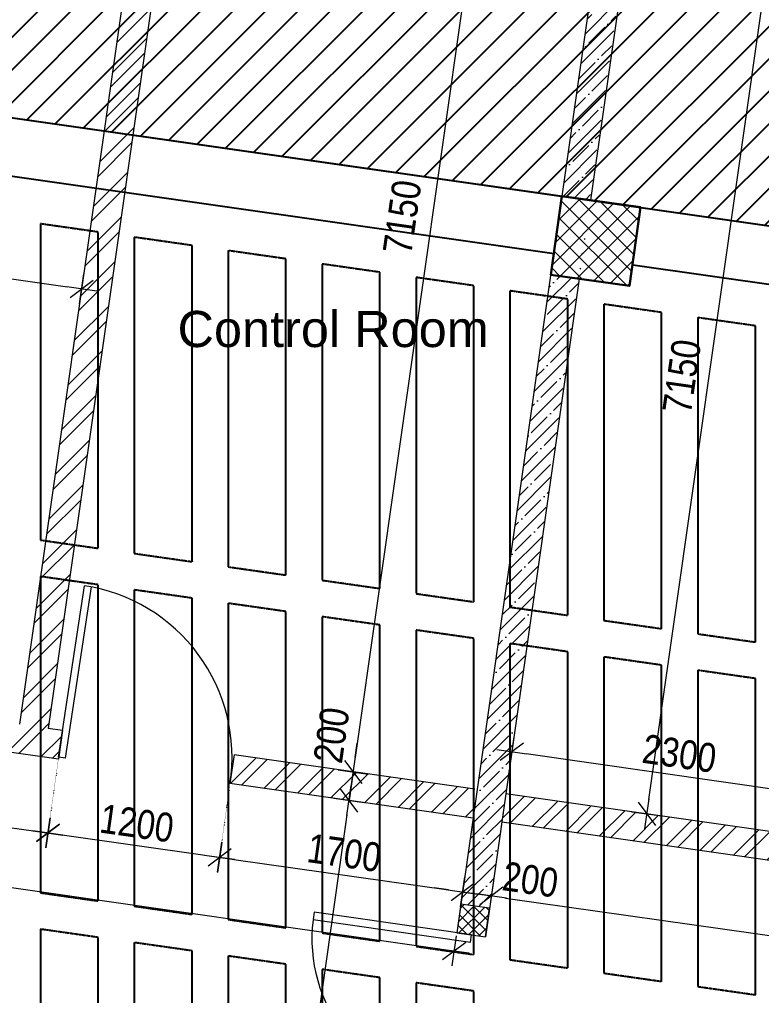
# Model space of a CAD drawing. Header units: inches. Extents: x 676944 to 1044153, y 326920 to 502369.
# Drawn here: x 740543 to 745678, y 386552 to 393308 of the extents above; entities that cross this region are included whole.
import ezdxf

# ---------------------------------------------------------------- set-up
doc = ezdxf.new("R2010")
doc.units = ezdxf.units.IN
doc.header["$MEASUREMENT"] = 0
doc.linetypes.add('DOT2', pattern=[3.175, 0, -3.175])
doc.linetypes.add('HIDDEN', pattern=[9.525, 6.35, -3.175])
doc.layers.add('A-DIMENSION', color=7, linetype='Continuous', lineweight=9)
for name, color, linetype in [('S-BEAM', 2, 'Continuous'), ('S-COL-1', 7, 'Continuous'), ('S-HAT', 45, 'Continuous'), ('S-RIBS', 43, 'HIDDEN')]:
    doc.layers.add(name, color=color, linetype=linetype)
doc.styles.add('ARIAL', font='ARIALN.TTF')
doc.styles.get("Standard").update_dxf_attribs({"font": 'arial.ttf'})
doc.styles.add('style1', font='arial.ttf')
doc.dimstyles.get("Standard").update_dxf_attribs({"dimtxt": 0.18, "dimasz": 0.18, "dimexe": 0.18, "dimexo": 0.0625, "dimgap": 0.09, "dimtad": 0, "dimtih": 1, "dimtoh": 1, "dimdec": 4, "dimzin": 0, "dimdsep": 46, "dimtxsty": 'Standard', "dimcen": 0.09, "dimadec": 0, "dimazin": 0, "dimtfac": 1, "dimtdec": 4, "dimtofl": 0, "dimtmove": 0, "dimatfit": 3, "dimfxl": 1, "dimtolj": 1, "dimtzin": 0, "dimarcsym": 0})

# ---------------------------------------------------------------- blocks, each defined once
blk = doc.blocks.new('R')
at = {"color": 4, "lineweight": 13}
blk.add_line((-0.707, -0.707), (0.707, 0.707), dxfattribs=at)
for p, q in [((0, -1.05), (0, 1.05)), ((-1.05, 0), (1.05, 0))]:
    blk.add_line(p, q)
blk = doc.blocks.new('*D459')
at = {"layer": 'A-DIMENSION', "color": 254, "linetype": 'DOT2', "lineweight": 13, "transparency": 16777216}
for p, q in [((554945, 227624.4), (554831.4, 227640.6)), ((553934.8, 220546.2), (553821.2, 220562.4))]:
    blk.add_line(p, q, dxfattribs=at)
at = {"layer": 'A-DIMENSION', "color": 254, "transparency": 16777216}
blk.add_line((553909.5, 220650.8), (554891.5, 227531), dxfattribs=at)
at = {"layer": 'Defpoints', "color": 0, "transparency": 16777216}
for p in [(554905.6, 227630), (555044, 227610.3), (554033.8, 220532.1)]:
    blk.add_point(p, dxfattribs=at)
at = {"layer": 'A-DIMENSION', "color": 254, "transparency": 16777216, "xscale": 100, "yscale": 100, "zscale": 100}
for p, rotation in [((554905.6, 227630), 81.87733040133662), ((553895.4, 220551.8), 261.8773304013366)]:
    blk.add_blockref('R', p, dxfattribs=dict(at, rotation=rotation))
at = {"layer": 'A-DIMENSION', "color": 254, "transparency": 16777216, "insert": (554139.3, 223579.5), "char_height": 200, "attachment_point": 5, "rotation": 81.87733, "style": 'ARIAL'}
blk.add_mtext('\\A1;7150', dxfattribs=at)
blk = doc.blocks.new('*D419')
at = {"layer": 'A-DIMENSION', "color": 254, "linetype": 'DOT2', "lineweight": 13, "transparency": 16777216}
for p, q in [((548253.8, 221256), (548156.5, 220569.5)), ((549837.7, 221030), (549740.7, 220345))]:
    blk.add_line(p, q, dxfattribs=at)
at = {"layer": 'A-DIMENSION', "color": 254, "transparency": 16777216}
blk.add_line((548266, 220629.7), (549652.2, 220433.3), dxfattribs=at)
at = {"layer": 'Defpoints', "color": 0, "transparency": 16777216}
for p in [(548267.8, 221355), (549851.8, 221129), (549751.2, 220419.3)]:
    blk.add_point(p, dxfattribs=at)
at = {"layer": 'A-DIMENSION', "color": 254, "transparency": 16777216, "xscale": 100, "yscale": 100, "zscale": 100}
for p, rotation in [((548167, 220643.8), 171.9342278825543), ((549751.2, 220419.3), 351.9342278825543)]:
    blk.add_blockref('R', p, dxfattribs=dict(at, rotation=rotation))
at = {"layer": 'A-DIMENSION', "color": 254, "transparency": 16777216, "insert": (548570.7, 220742.9), "char_height": 200, "attachment_point": 5, "rotation": 351.93423, "style": 'ARIAL'}
blk.add_mtext('\\A1;1600', dxfattribs=at)
blk = doc.blocks.new('*D420')
at = {"layer": 'A-DIMENSION', "color": 254, "linetype": 'DOT2', "lineweight": 13, "transparency": 16777216}
for p, q in [((549837.7, 221030), (549740.7, 220345)), ((551025.7, 220860.4), (550928.8, 220176.7))]:
    blk.add_line(p, q, dxfattribs=at)
at = {"layer": 'A-DIMENSION', "color": 254, "transparency": 16777216}
blk.add_line((549850.2, 220405.3), (550840.3, 220264.9), dxfattribs=at)
at = {"layer": 'Defpoints', "color": 0, "transparency": 16777216}
for p in [(549851.8, 221129), (551039.7, 220959.4), (550939.3, 220250.9)]:
    blk.add_point(p, dxfattribs=at)
at = {"layer": 'A-DIMENSION', "color": 254, "transparency": 16777216, "xscale": 100, "yscale": 100, "zscale": 100}
for p, rotation in [((549751.2, 220419.3), 171.9342278825543), ((550939.3, 220250.9), 351.9342278825543)]:
    blk.add_blockref('R', p, dxfattribs=dict(at, rotation=rotation))
at = {"layer": 'A-DIMENSION', "color": 254, "transparency": 16777216, "insert": (550366.6, 220485.7), "char_height": 200, "attachment_point": 5, "rotation": 351.93423, "style": 'ARIAL'}
blk.add_mtext('\\A1;1200', dxfattribs=at)
blk = doc.blocks.new('*D509')
at = {"layer": 'A-DIMENSION', "color": 254, "linetype": 'DOT2', "lineweight": 13, "transparency": 16777216}
for p, q in [((552934.8, 220789.9), (552972.5, 221054.4)), ((555211.7, 220465), (555249.5, 220729.4))]:
    blk.add_line(p, q, dxfattribs=at)
at = {"layer": 'A-DIMENSION', "color": 254, "transparency": 16777216}
blk.add_line((555139.9, 220669.3), (553060.9, 220966), dxfattribs=at)
at = {"layer": 'Defpoints', "color": 0, "transparency": 16777216}
for p in [(552961.9, 220980.2), (552920.6, 220690.9), (555197.6, 220366)]:
    blk.add_point(p, dxfattribs=at)
at = {"layer": 'A-DIMENSION', "color": 254, "transparency": 16777216, "xscale": 100, "yscale": 100, "zscale": 100}
for p, rotation in [((552961.9, 220980.2), 171.8773450430515), ((555238.9, 220655.2), 351.8773450430515)]:
    blk.add_blockref('R', p, dxfattribs=dict(at, rotation=rotation))
at = {"layer": 'A-DIMENSION', "color": 254, "transparency": 16777216, "insert": (554121.9, 220968.3), "char_height": 200, "attachment_point": 5, "rotation": 351.87735, "style": 'ARIAL'}
blk.add_mtext('\\A1;2300', dxfattribs=at)
blk = doc.blocks.new('*D411')
at = {"layer": 'A-DIMENSION', "color": 254, "linetype": 'DOT2', "lineweight": 13, "transparency": 16777216}
for p, q in [((547397, 224454.7), (547400.6, 224479.4)), ((549970.4, 224083.5), (549995.7, 224260.5))]:
    blk.add_line(p, q, dxfattribs=at)
at = {"layer": 'A-DIMENSION', "color": 254, "transparency": 16777216}
blk.add_line((547510.2, 224539.5), (549886.1, 224200.4), dxfattribs=at)
at = {"layer": 'Defpoints', "color": 0, "transparency": 16777216}
for p in [(547411.2, 224553.6), (549985.1, 224186.3), (549956.3, 223984.5)]:
    blk.add_point(p, dxfattribs=at)
at = {"layer": 'A-DIMENSION', "color": 254, "transparency": 16777216, "xscale": 100, "yscale": 100, "zscale": 100}
for p, rotation in [((547411.2, 224553.6), 171.877089414629), ((549985.1, 224186.3), 351.877089414629)]:
    blk.add_blockref('R', p, dxfattribs=dict(at, rotation=rotation))
at = {"layer": 'A-DIMENSION', "color": 254, "transparency": 16777216, "insert": (548719.6, 224520.5), "char_height": 200, "attachment_point": 5, "rotation": 351.87709, "style": 'ARIAL'}
blk.add_mtext('\\A1;2600', dxfattribs=at)
blk = doc.blocks.new('*D546')
at = {"layer": 'A-DIMENSION', "color": 254, "linetype": 'DOT2', "lineweight": 13, "transparency": 16777216}
for p, q in [((551025.7, 220860.4), (550928.6, 220175.5)), ((552708.6, 220620.2), (552611.8, 219936.9))]:
    blk.add_line(p, q, dxfattribs=at)
at = {"layer": 'A-DIMENSION', "color": 254, "transparency": 16777216}
blk.add_line((551038.2, 220235.7), (552523.3, 220025.2), dxfattribs=at)
at = {"layer": 'Defpoints', "color": 0, "transparency": 16777216}
for p in [(551039.7, 220959.4), (552722.7, 220719.2), (552622.3, 220011.2)]:
    blk.add_point(p, dxfattribs=at)
at = {"layer": 'A-DIMENSION', "color": 254, "transparency": 16777216, "xscale": 100, "yscale": 100, "zscale": 100}
for p, rotation in [((550939.2, 220249.7), 171.9342278825543), ((552622.3, 220011.2), 351.9342278825543)]:
    blk.add_blockref('R', p, dxfattribs=dict(at, rotation=rotation))
at = {"layer": 'A-DIMENSION', "color": 254, "transparency": 16777216, "insert": (551802.1, 220281.1), "char_height": 200, "attachment_point": 5, "rotation": 351.93423, "style": 'ARIAL'}
blk.add_mtext('\\A1;1700', dxfattribs=at)
blk = doc.blocks.new('*D410')
at = {"layer": 'A-DIMENSION', "color": 254, "linetype": 'DOT2', "lineweight": 13, "transparency": 16777216}
for p, q in [((552708.6, 220620.2), (552611.8, 219936.9)), ((552906.6, 220591.9), (552809.8, 219908.9))]:
    blk.add_line(p, q, dxfattribs=at)
at = {"layer": 'A-DIMENSION', "color": 254, "transparency": 16777216}
for p, q in [((552523.3, 220025.2), (552424.3, 220039.3)), ((552622.3, 220011.2), (552820.4, 219983.1)), ((552919.4, 219969.1), (553018.4, 219955.1))]:
    blk.add_line(p, q, dxfattribs=at)
at = {"layer": 'Defpoints', "color": 0, "transparency": 16777216}
for p in [(552722.7, 220719.2), (552920.7, 220691), (552820.4, 219983.1)]:
    blk.add_point(p, dxfattribs=at)
at = {"layer": 'A-DIMENSION', "color": 254, "transparency": 16777216, "xscale": 100, "yscale": 100, "zscale": 100}
for p, rotation in [((552622.3, 220011.2), 351.9342278825543), ((552820.4, 219983.1), 171.9342278825543)]:
    blk.add_blockref('R', p, dxfattribs=dict(at, rotation=rotation))
at = {"layer": 'A-DIMENSION', "color": 254, "transparency": 16777216, "insert": (553090.4, 220095.6), "char_height": 200, "attachment_point": 5, "rotation": 351.93423, "style": 'ARIAL'}
blk.add_mtext('\\A1;200', dxfattribs=at)
blk = doc.blocks.new('*D409')
at = {"layer": 'A-DIMENSION', "color": 254, "linetype": 'DOT2', "lineweight": 13, "transparency": 16777216}
for p, q in [((552906.6, 220591.9), (552809.8, 219908.9)), ((558567, 219265.6), (558564.1, 219244.9))]:
    blk.add_line(p, q, dxfattribs=at)
at = {"layer": 'A-DIMENSION', "color": 254, "transparency": 16777216}
blk.add_line((552919.4, 219969.1), (558454.5, 219184.7), dxfattribs=at)
at = {"layer": 'Defpoints', "color": 0, "transparency": 16777216}
for p in [(552920.7, 220691), (558552.9, 219166.6), (558553.5, 219170.7)]:
    blk.add_point(p, dxfattribs=at)
at = {"layer": 'A-DIMENSION', "color": 254, "transparency": 16777216, "xscale": 100, "yscale": 100, "zscale": 100}
for p, rotation in [((552820.4, 219983.1), 171.9342278825543), ((558553.5, 219170.7), 351.9342278825543)]:
    blk.add_blockref('R', p, dxfattribs=dict(at, rotation=rotation))
at = {"layer": 'A-DIMENSION', "color": 254, "transparency": 16777216, "insert": (555708.3, 219727.5), "char_height": 200, "attachment_point": 5, "rotation": 351.93423, "style": 'ARIAL'}
blk.add_mtext('\\A1;5790', dxfattribs=at)
blk = doc.blocks.new('*D406')
at = {"layer": 'A-DIMENSION', "color": 254, "linetype": 'DOT2', "lineweight": 13, "transparency": 16777216}
for p, q in [((552805, 227929.8), (552799.4, 227930.6)), ((551902.8, 220836.2), (551789.2, 220852.4))]:
    blk.add_line(p, q, dxfattribs=at)
at = {"layer": 'A-DIMENSION', "color": 254, "transparency": 16777216}
blk.add_line((552859.5, 227821), (551877.5, 220940.8), dxfattribs=at)
at = {"layer": 'Defpoints', "color": 0, "transparency": 16777216}
for p in [(552904, 227915.7), (551863.4, 220841.9), (552001.8, 220822.1)]:
    blk.add_point(p, dxfattribs=at)
at = {"layer": 'A-DIMENSION', "color": 254, "transparency": 16777216, "xscale": 100, "yscale": 100, "zscale": 100}
for p, rotation in [((552873.6, 227920), 81.87732904779614), ((551863.4, 220841.9), 261.8773290477961)]:
    blk.add_blockref('R', p, dxfattribs=dict(at, rotation=rotation))
at = {"layer": 'A-DIMENSION', "color": 254, "transparency": 16777216, "insert": (552203.9, 224682.7), "char_height": 200, "attachment_point": 5, "rotation": 81.87733, "style": 'ARIAL'}
blk.add_mtext('\\A1;7150', dxfattribs=at)
blk = doc.blocks.new('*D403')
at = {"layer": 'A-DIMENSION', "color": 254, "transparency": 16777216}
for p, q in [((551877.5, 220940.8), (551891.7, 221039.8)), ((551863.4, 220841.9), (551835.2, 220643.9)), ((551821, 220544.9), (551806.9, 220445.9))]:
    blk.add_line(p, q, dxfattribs=at)
at = {"layer": 'A-DIMENSION', "color": 254, "linetype": 'DOT2', "lineweight": 13, "transparency": 16777216}
for p, q in [((551902.8, 220836.2), (551789.2, 220852.4)), ((551803.3, 220648.4), (551760.9, 220654.5))]:
    blk.add_line(p, q, dxfattribs=at)
at = {"layer": 'Defpoints', "color": 0, "transparency": 16777216}
for p in [(552001.8, 220822.1), (551835.2, 220643.9), (551902.3, 220634.3)]:
    blk.add_point(p, dxfattribs=at)
at = {"layer": 'A-DIMENSION', "color": 254, "transparency": 16777216, "xscale": 100, "yscale": 100, "zscale": 100}
for p, rotation in [((551863.4, 220841.9), 261.8773290477961), ((551835.2, 220643.9), 81.87732904779614)]:
    blk.add_blockref('R', p, dxfattribs=dict(at, rotation=rotation))
at = {"layer": 'A-DIMENSION', "color": 254, "transparency": 16777216, "insert": (551714.8, 221095.8), "char_height": 200, "attachment_point": 5, "rotation": 81.87733, "style": 'ARIAL'}
blk.add_mtext('\\A1;200', dxfattribs=at)
blk = doc.blocks.new('*D402')
at = {"layer": 'A-DIMENSION', "color": 254, "linetype": 'DOT2', "lineweight": 13, "transparency": 16777216}
for p, q in [((544206.6, 220856), (544187.6, 220723.2)), ((552571.8, 219662.1), (552552.8, 219529.3))]:
    blk.add_line(p, q, dxfattribs=at)
at = {"layer": 'A-DIMENSION', "color": 254, "transparency": 16777216}
blk.add_line((544297.2, 220783.3), (552464.4, 219617.7), dxfattribs=at)
at = {"layer": 'Defpoints', "color": 0, "transparency": 16777216}
for p in [(544220.7, 220955), (552585.9, 219761.1), (552563.4, 219603.5)]:
    blk.add_point(p, dxfattribs=at)
at = {"layer": 'A-DIMENSION', "color": 254, "transparency": 16777216, "xscale": 100, "yscale": 100, "zscale": 100}
for p, rotation in [((544198.2, 220797.5), 171.8773276732363), ((552563.4, 219603.5), 351.8773276732363)]:
    blk.add_blockref('R', p, dxfattribs=dict(at, rotation=rotation))
at = {"layer": 'A-DIMENSION', "color": 254, "transparency": 16777216, "insert": (548402.3, 220351.1), "char_height": 200, "attachment_point": 5, "rotation": 351.87733, "style": 'ARIAL'}
blk.add_mtext('\\A1;8450', dxfattribs=at)
blk = doc.blocks.new('*D401')
at = {"layer": 'A-DIMENSION', "color": 254, "linetype": 'DOT2', "lineweight": 13, "transparency": 16777216}
for p, q in [((551803.3, 220648.4), (551760.9, 220654.5)), ((551321.2, 216828.2), (551216.9, 216843.1))]:
    blk.add_line(p, q, dxfattribs=at)
at = {"layer": 'A-DIMENSION', "color": 254, "transparency": 16777216}
blk.add_line((551821, 220544.9), (551305.3, 216931.5), dxfattribs=at)
at = {"layer": 'Defpoints', "color": 0, "transparency": 16777216}
for p in [(551902.3, 220634.3), (551291.2, 216832.5), (551420.2, 216814.1)]:
    blk.add_point(p, dxfattribs=at)
at = {"layer": 'A-DIMENSION', "color": 254, "transparency": 16777216, "xscale": 100, "yscale": 100, "zscale": 100}
for p, rotation in [((551835.2, 220643.9), 81.87732904779614), ((551291.2, 216832.5), 261.8773290477961)]:
    blk.add_blockref('R', p, dxfattribs=dict(at, rotation=rotation))
at = {"layer": 'A-DIMENSION', "color": 254, "transparency": 16777216, "insert": (551412.6, 218759.7), "char_height": 200, "attachment_point": 5, "rotation": 81.87733, "style": 'ARIAL'}
blk.add_mtext('\\A1;3850', dxfattribs=at)
blk = doc.blocks.new('CEILING PLAN')
at = {"layer": 'S-HAT'}
h = blk.add_hatch(dxfattribs=at)
h.set_pattern_fill('ANSI31', color=254, scale=50, style=0)
h.set_pattern_definition([(45, (393264, 521461.99), (-112.2532, 112.2532), [])])
h.paths.add_polyline_path([(390318.4, 485183), (390298.1, 485040.4), (390318.4, 485183), (390195.1, 484461.1), (390318.4, 485183), (389288.2, 485329.9), (389175.4, 483607.6), (389224.7, 483595.9), (394316.7, 482869.2), (394316.8, 482870), (394960.3, 482778.2), (424089.7, 478620.1), (424089.8, 478620.4), (424287.8, 478592.1), (426168.6, 478323.6), (426168.6, 478323.7), (426812.1, 478231.9), (426812, 478231.3), (432655.7, 477397.3), (432655.7, 477397.9), (433200.2, 477320.2), (438160.8, 476611.6), (438179.9, 476909.7), (438279.7, 476903.3), (438456, 479650.9), (434841.3, 480166.8), (434826.9, 480066.2), (434480.4, 480115.7), (434494.8, 480216.3), (430881.4, 480732), (430867, 480631.5), (430520.6, 480681), (430534.9, 480781.5), (426921.5, 481297.2), (426907.2, 481196.8), (426560.7, 481246.2), (426575, 481346.6), (422961.6, 481862.4), (422947.3, 481762.1), (422600.8, 481811.5), (422615.2, 481911.8), (419001.9, 482427.5), (418987.6, 482327.2), (418641.1, 482376.6), (418655.4, 482477), (415042.1, 482992.7), (415027.8, 482892.4), (414681.3, 482941.8), (414695.6, 483042.1), (411082.3, 483557.8), (411068, 483457.6), (410721.6, 483507.1), (410735.9, 483607.3), (407122.6, 484123), (407108.3, 484023), (406761.8, 484072.4), (406776.1, 484172.4), (403162.7, 484688.2), (403148.5, 484588.4), (402802, 484637.8), (402816.2, 484737.6), (399202.8, 485253.3), (399188.6, 485153.8), (398842.1, 485203.3), (398856.3, 485302.8), (395243, 485818.5), (395228.8, 485719.2), (394882.3, 485768.7), (394896.5, 485868), (391300.8, 486330.6), (391286.6, 486231.6), (390890.7, 486288.2), (390904.8, 486387.2), (390471.6, 486373.3), (390384.5, 485646.3)])
at = {"layer": 'S-BEAM', "color": 254, "linetype": 'ByBlock'}
for p, q in [((389213.3, 483597.6), (438260.1, 476597.4)), ((426854.5, 477821.2), (432599.1, 477001.3)), ((433143.6, 476923.6), (438234.4, 476197))]:
    blk.add_line(p, q, dxfattribs=at)
at = {"layer": 'S-COL-1', "color": 254, "lineweight": 30}
blk.add_lwpolyline([(432575.2, 476853.8), (433119.7, 476776.1), (433197.4, 477320.6), (432652.9, 477398.3)], close=True, dxfattribs=at)
at = {"layer": 'S-HAT', "color": 254}
blk.add_lwpolyline([(394960.3, 482778.2), (424089.7, 478620.1), (424089.8, 478620.4), (424287.8, 478592.1), (426168.6, 478323.6), (426168.6, 478323.7), (426812.1, 478231.9), (426812, 478231.3), (432655.7, 477397.3), (432655.7, 477397.9), (433200.2, 477320.2), (438160.8, 476611.6), (438179.9, 476909.7), (438279.7, 476903.3), (438456, 479650.9)], dxfattribs=at)
at = {"layer": 'S-RIBS', "color": 254, "ltscale": 0.4}
for points in [[(429443, 477149.3), (429043, 477206.4), (429043, 475017.8), (429443, 474960.7)], [(430093, 477056.5), (429693, 477113.6), (429693, 474925), (430093, 474867.9)], [(430743, 476963.8), (430343, 477020.9), (430343, 474832.2), (430743, 474775.1)], [(431393, 476871), (430993, 476928.1), (430993, 474739.5), (431393, 474682.4)], [(432043, 476778.2), (431643, 476835.3), (431643, 474646.7), (432043, 474589.6)], [(432693, 476685.5), (432293, 476742.5), (432293, 474553.9), (432693, 474496.8)], [(433343, 476592.7), (432943, 476649.8), (432943, 474461.1), (433343, 474404.1)], [(433993, 476499.9), (433593, 476557), (433593, 474368.4), (433993, 474311.3)], [(429443, 474708.2), (429043, 474765.2), (429043, 472576.6), (429443, 472519.5)], [(430093, 474615.4), (429693, 474672.5), (429693, 472483.8), (430093, 472426.8)], [(430743, 474522.6), (430343, 474579.7), (430343, 472391.1), (430743, 472334)], [(431393, 474429.8), (430993, 474486.9), (430993, 472298.3), (431393, 472241.2)], [(432043, 474337.1), (431643, 474394.2), (431643, 472205.5), (432043, 472148.4)], [(432693, 474244.3), (432293, 474301.4), (432293, 472112.8), (432693, 472055.7)], [(433343, 474151.5), (432943, 474208.6), (432943, 472020), (433343, 471962.9)], [(433993, 474058.8), (433593, 474115.8), (433593, 471927.2), (433993, 471870.1)], [(429443, 472267), (429043, 472324.1), (429043, 470135.5), (429443, 470078.4)], [(430093, 472174.2), (429693, 472231.3), (429693, 470042.7), (430093, 469985.6)], [(430743, 472081.5), (430343, 472138.5), (430343, 469949.9), (430743, 469892.8)], [(431393, 471988.7), (430993, 472045.8), (430993, 469857.1), (431393, 469800.1)], [(432043, 471895.9), (431643, 471953), (431643, 469764.4), (432043, 469707.3)]]:
    blk.add_lwpolyline(points, close=True, dxfattribs=at)
blk = doc.blocks.new('SDFGBS')
at = {"layer": 'A-DIMENSION'}
h = blk.add_hatch(dxfattribs=at)
h.set_pattern_fill('ANSI32', color=254, scale=500)
h.set_pattern_definition([(45, (500265.86, -209134.59), (-132.58252, 132.58252), []), (45, (500354.24, -209134.59), (-132.58252, 132.58252), [])])
h.paths.add_polyline_path([(548239.6, 221157), (549823.5, 220931), (549851.8, 221129), (549752.8, 221143.1), (550763, 228221.3), (550565, 228249.5), (549554.8, 221171.4), (548267.8, 221355), (548267.8, 221355)])
h.paths.add_polyline_path([(546952.6, 221340.7), (547051.6, 221326.6), (547078.5, 221524.8), (546980.9, 221539.4)])
h = blk.add_hatch(dxfattribs=at)
h.set_pattern_fill('ANSI35', color=254, scale=500)
h.set_pattern_definition([(45, (552314.21, 217329.53), (-88.3883, 88.3883), []), (45, (552402.6, 217329.53), (-88.3883, 88.3883), [156.25, -31.25, 0, -31.25])])
edge = h.paths.add_edge_path(flags=17)
edge.add_line((553946.3, 227821), (553748.4, 227849.3))
edge.add_line((553748.4, 227849.3), (552636.7, 220060.7))
edge.add_line((552636.7, 220060.7), (552850.2, 220030.2))
edge.add_line((552850.2, 220030.2), (553946.3, 227821))
edge.add_line((553946.3, 227821), (553748.4, 227849.3))
h.paths.add_polyline_path([(553946.3, 227821), (553748.4, 227849.3), (552636.7, 220060.7), (552850.2, 220030.2)], flags=17)
h.paths.add_polyline_path([(552122.2, 216511.9), (552150.4, 216709.9), (548158.7, 217279.6), (548158.7, 217118.1), (548158.7, 217081.1), (548158.7, 206352.4), (548358.7, 206352.4), (548358.7, 217049)])
h.paths.add_polyline_path([(552440.3, 217325.1), (552242.3, 217353.3), (552206.9, 217105.8), (552404.9, 217077.6)])
h.paths.add_polyline_path([(548158.7, 205052.4), (548358.7, 205055.3), (548358.7, 205152.4), (548158.7, 205152.4)])
h = blk.add_hatch(dxfattribs=at)
h.set_pattern_fill('ANSI35', color=254, scale=500)
h.set_pattern_definition([(45, (500265.86, -209134.59), (-88.388348, 88.388348), []), (45, (500354.24, -209134.59), (-88.388348, 88.388348), [156.25, -31.25, 0, -31.25])])
edge = h.paths.add_edge_path()
edge.add_line((553930.9, 227769.1), (553732.9, 227797.4))
edge.add_line((553732.9, 227797.4), (552610.4, 219927))
edge.add_line((552610.4, 219927), (552807.5, 219899))
edge.add_line((552807.5, 219899), (553922.7, 227770.3))
edge.add_line((553922.7, 227770.3), (553735.7, 227797))
h.paths.add_polyline_path([(553429.3, 224254.8), (553231.3, 224283.1), (553309, 224827.6), (553507, 224799.3)], flags=17)
h = blk.add_hatch(dxfattribs=at)
h.set_pattern_fill('ANSI37', color=254, scale=750)
h.set_pattern_definition([(45, (500265.86, -209134.585), (-66.29126, 66.29126), []), (135, (500265.86, -209134.585), (-66.29126, -66.29126), [])])
h.paths.add_polyline_path([(553231.3, 224283.1), (553775.8, 224205.4), (553853.5, 224749.9), (553309, 224827.6)])
h = blk.add_hatch(dxfattribs=at)
h.set_pattern_fill('ANSI32', color=254, scale=500)
h.set_pattern_definition([(45, (500237.57, -209332.6), (-132.58252, 132.58252), []), (45, (500325.96, -209332.6), (-132.58252, 132.58252), [])])
h.paths.add_polyline_path([(552694.4, 220521.2), (552722.7, 220719.2), (551039.7, 220959.4), (551011.5, 220761.4)])
h.paths.add_polyline_path([(557573.5, 220027.1), (557545.3, 219829.1), (558488.1, 219695.5), (558501, 219895.7)])
h.paths.add_polyline_path([(554971.3, 220196.2), (554999.6, 220394.2), (552920.7, 220691), (552892.4, 220493)])
h = blk.add_hatch(dxfattribs=at)
h.set_pattern_fill('ANSI37,_O', color=254, scale=450)
h.set_pattern_definition([(45, (500265.856, -209134.585), (-39.7747564, 39.7747564), []), (135, (500265.856, -209134.585), (-39.7747564, -39.7747564), [])])
h.paths.add_polyline_path([(552807.6, 219899), (552609.6, 219927.1), (552581.4, 219729.1), (552779.4, 219701)])
at = {"layer": 'A-DIMENSION', "color": 254}
for p, q in [((550565, 228249.5), (549554.8, 221171.4)), ((550763, 228221.3), (549752.8, 221143.1)), ((553732.9, 227797.4), (552722.7, 220719.2)), ((553930.9, 227769.1), (553507, 224799.3)), ((553429.3, 224254.8), (552920.7, 220691)), ((549825.4, 220944.3), (550003.9, 222130.9)), ((549874.1, 220936.9), (550053.4, 222123.5)), ((549823.5, 220931), (548239.6, 221157)), ((549851.8, 221129), (549752.8, 221143.1)), ((549851.8, 221129), (549823.5, 220931)), ((549874.1, 220936.9), (549825.5, 220943.8)), ((551039.7, 220959.4), (551011.5, 220761.4)), ((552706.3, 220721.5), (551039.7, 220959.4)), ((552694.4, 220521.2), (551011.5, 220761.4)), ((552722.7, 220719.2), (552581.4, 219729.2)), ((552920.7, 220691), (552779.4, 219701)), ((555197.6, 220366), (552920.7, 220691)), ((555169.3, 220168), (552892.4, 220493)), ((552581.4, 219729.1), (552779.4, 219701)), ((552675.8, 219664.4), (552683, 219713.9))]:
    blk.add_line(p, q, dxfattribs=at)
for points in [[(553231.3, 224283.1), (553775.8, 224205.4), (553853.5, 224749.9), (553309, 224827.6)], [(552807.6, 219899), (552609.6, 219927.1), (552581.4, 219729.1), (552779.4, 219701), (552807.6, 219899)]]:
    blk.add_lwpolyline(points, close=True, dxfattribs=at)
blk.add_lwpolyline([(552633.4, 219720.9), (552682.9, 219713.9), (551594.2, 219870.6), (551587.2, 219821.1), (552675.8, 219664.4)], dxfattribs=at)
for centre, radius, start, end in [((549825.3, 220944.2), 1200.1, 351.24159, 81.40866), ((552646.2, 219686.3), 1067.7, 173.08036, 263.53625)]:
    blk.add_arc(centre, radius, start, end, dxfattribs=at)
at = {"layer": 'A-DIMENSION', "color": 254, "style": 'style1'}
blk.add_text('Control Room', height=250, dxfattribs=at).set_placement((550648.4, 223782.6))
at = {"layer": 'A-DIMENSION', "color": 254}
for base, p1, p2, angle, picture, middle, dimtype in [((551863.4, 220841.9), (552904, 227915.7), (552001.8, 220822.1), 81.87733, '*D406', (552203.9, 224682.7), 128), ((554905.6, 227630), (554033.8, 220532.1), (555044, 227610.3), 81.87733, '*D459', (554139.3, 223579.5), 161), ((549751.2, 220419.3), (548267.8, 221355), (549851.8, 221129), 171.93423, '*D419', (548570.7, 220742.9), 160), ((551835.2, 220643.9), (552001.8, 220822.1), (551902.3, 220634.3), 81.87733, '*D403', (551714.8, 221095.8), 128), ((552820.4, 219983.1), (552722.7, 220719.2), (552920.7, 220691), 171.93423, '*D410', (553090.4, 220095.6), 128)]:
    dim = blk.add_linear_dim(base=base, p1=p1, p2=p2, angle=angle, dimstyle='Standard', override={"dimscale": 100, "dimtxt": 2, "dimasz": 1, "dimexe": 0.75, "dimexo": 1, "dimgap": 0.5, "dimtad": 1, "dimtih": 0, "dimtoh": 0, "dimdec": 0, "dimzin": 3, "dimtxsty": 'ARIAL', "dimblk": 'R', "dimcen": 2.5, "dimdle": 1, "dimclrd": 254, "dimclre": 254, "dimclrt": 254, "dimadec": 2, "dimtdec": 0, "dimtix": 1, "dimtofl": 1, "dimtmove": 2, "dimldrblk": 'R', "dimfxl": 2.5, "dimtzin": 3, "dimlwd": 65535, "dimlwe": 13}, dxfattribs=at)
    dim.commit()
    dim.dimension.update_dxf_attribs({"geometry": picture, "text_midpoint": middle, "dimtype": dimtype})
for base, p1, p2, angle, picture, middle in [((549985.1, 224186.3), (547411.2, 224553.6), (549956.3, 223984.5), 171.87709, '*D411', (548719.6, 224520.5)), ((550939.3, 220250.9), (549851.8, 221129), (551039.7, 220959.4), 171.93423, '*D420', (550366.6, 220485.7)), ((552961.9, 220980.2), (555197.6, 220366), (552920.6, 220690.9), 351.87735, '*D509', (554121.9, 220968.3)), ((552622.3, 220011.2), (551039.7, 220959.4), (552722.7, 220719.2), 171.93423, '*D546', (551802.1, 220281.1)), ((551291.2, 216832.5), (551902.3, 220634.3), (551420.2, 216814.1), 81.87733, '*D401', (551412.6, 218759.7)), ((558553.5, 219170.7), (552920.7, 220691), (558552.9, 219166.6), 171.93423, '*D409', (555708.3, 219727.5))]:
    dim = blk.add_linear_dim(base=base, p1=p1, p2=p2, angle=angle, dimstyle='Standard', override={"dimscale": 100, "dimtxt": 2, "dimasz": 1, "dimexe": 0.75, "dimexo": 1, "dimgap": 0.5, "dimtad": 1, "dimtih": 0, "dimtoh": 0, "dimdec": 0, "dimzin": 3, "dimtxsty": 'ARIAL', "dimblk": 'R', "dimcen": 2.5, "dimdle": 1, "dimclrd": 254, "dimclre": 254, "dimclrt": 254, "dimadec": 2, "dimtdec": 0, "dimtix": 1, "dimtofl": 1, "dimtmove": 2, "dimldrblk": 'R', "dimfxl": 2.5, "dimtzin": 3, "dimlwd": 65535, "dimlwe": 13}, dxfattribs=at)
    dim.commit()
    dim.dimension.update_dxf_attribs({"geometry": picture, "text_midpoint": middle})
dim = blk.add_aligned_dim(p1=(544220.7, 220955), p2=(552585.9, 219761.1), distance=-159.2, dimstyle='Standard', override={"dimscale": 100, "dimtxt": 2, "dimasz": 1, "dimexe": 0.75, "dimexo": 1, "dimgap": 0.5, "dimtad": 1, "dimtih": 0, "dimtoh": 0, "dimdec": 0, "dimzin": 3, "dimtxsty": 'ARIAL', "dimblk": 'R', "dimcen": 2.5, "dimdle": 1, "dimclrd": 254, "dimclre": 254, "dimclrt": 254, "dimadec": 2, "dimtdec": 0, "dimtix": 1, "dimtofl": 1, "dimtmove": 2, "dimldrblk": 'R', "dimfxl": 2.5, "dimtzin": 3, "dimlwd": 65535, "dimlwe": 13}, dxfattribs=at)
dim.commit()
dim.dimension.update_dxf_attribs({"geometry": '*D402', "text_midpoint": (548402.3, 220351.1)})

msp = doc.modelspace()

# ---------------------------------------------------------------- block references
at = {"color": 4, "linetype": 'Continuous'}
for name, p in [('CEILING PLAN', (311644.6, -85312.7)), ('SDFGBS', (190988.5, 167258))]:
    msp.add_blockref(name, p, dxfattribs=at)

doc.saveas('drawing.dxf')
